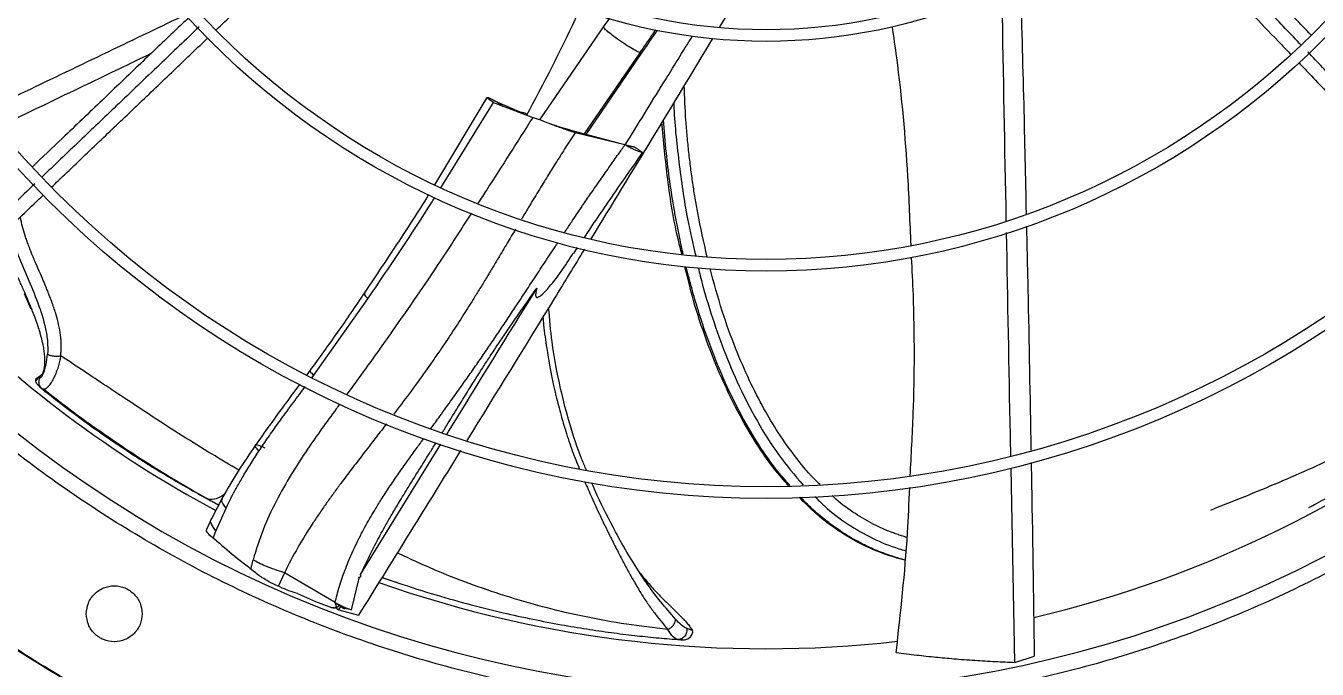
# Model space of a CAD drawing. Header units: inches. Extents: x 1229 to 1453, y -1023 to -720.
# Drawn here: x 1370.7 to 1381.62, y -755.28 to -749.83 of the extents above; entities that cross this region are included whole.
import ezdxf

# ---------------------------------------------------------------- set-up
doc = ezdxf.new("R2010")
doc.units = ezdxf.units.IN
doc.header["$MEASUREMENT"] = 0

msp = doc.modelspace()

# ---------------------------------------------------------------- linework, layer by layer
at = {"color": 18, "linetype": 'Continuous', "lineweight": 25, "true_color": 0x000000}
for p, q in [((1376.8225, -749.4217), (1376.5684, -749.8424)), ((1375.5871, -749.8403), (1375.0466, -750.6291)), ((1375.6372, -749.7673), (1375.5871, -749.8403)), ((1375.8945, -750.0606), (1375.4233, -750.7483)), ((1375.4392, -750.7526), (1375.9118, -750.0629)), ((1374.6015, -750.4393), (1374.1578, -751.1777)), ((1374.2108, -751.2034), (1374.6577, -750.4828)), ((1374.6577, -750.4828), (1374.9886, -750.6081)), ((1374.6916, -750.4793), (1374.7392, -750.5154)), ((1374.6916, -750.4793), (1374.8929, -750.5662)), ((1375.1842, -750.679), (1375.1118, -750.6537)), ((1375.3463, -750.7388), (1375.3441, -750.7268)), ((1375.7128, -750.8268), (1375.3441, -750.7268)), ((1375.7687, -750.8403), (1375.3463, -750.7388)), ((1375.8888, -750.8849), (1375.9136, -750.9012)), ((1375.3351, -751.7587), (1375.3686, -751.7085)), ((1370.6892, -752.0977), (1370.7442, -752.2278)), ((1373.1362, -752.7893), (1373.5946, -752.142)), ((1370.7842, -752.8396), (1370.8196, -752.7997)), ((1370.8252, -752.7935), (1370.788, -752.8216)), ((1370.8196, -752.7997), (1370.8227, -752.7973)), ((1370.8196, -752.7997), (1370.8234, -752.8076)), ((1370.8318, -752.7882), (1370.8287, -752.7901)), ((1373.1069, -752.7463), (1373.0775, -752.786)), ((1373.1226, -752.8076), (1373.1362, -752.7893)), ((1370.7842, -752.8396), (1370.7833, -752.8357)), ((1370.8194, -752.8884), (1370.8426, -752.907)), ((1370.8372, -752.9023), (1370.8447, -752.9071)), ((1373.5325, -754.4763), (1374.2115, -753.3722)), ((1379.0662, -755.2184), (1379.0336, -753.5758)), ((1372.151, -753.7867), (1372.2365, -753.8353)), ((1372.2365, -753.8352), (1372.3326, -753.8866)), ((1372.2369, -753.8346), (1372.2447, -753.8387)), ((1372.3627, -753.8289), (1372.2716, -754.0035)), ((1372.3098, -754.1081), (1372.3952, -753.9134)), ((1372.2725, -754.0016), (1372.2299, -754.0954)), ((1372.2867, -754.1688), (1372.3098, -754.1081)), ((1372.3173, -754.1933), (1372.2867, -754.1688)), ((1375.9075, -754.4803), (1375.8778, -754.4348)), ((1372.8887, -754.4602), (1372.8352, -754.5764)), ((1373.3172, -754.7124), (1372.8887, -754.4602)), ((1373.456, -754.7736), (1373.5197, -754.5075)), ((1373.7138, -754.4993), (1373.8489, -754.5462)), ((1372.9986, -754.6366), (1373.152, -754.7038)), ((1373.152, -754.7038), (1373.2869, -754.754)), ((1373.2969, -754.7566), (1373.3039, -754.7577)), ((1373.3236, -754.7578), (1373.3487, -754.7755)), ((1373.3356, -754.7528), (1373.3285, -754.7508)), ((1373.3487, -754.7755), (1373.367, -754.7457)), ((1373.3487, -754.7755), (1373.5151, -754.8199)), ((1373.456, -754.7736), (1373.3994, -754.764)), ((1376.3379, -754.9503), (1376.2895, -754.9306)), ((1376.201, -755.0232), (1376.2274, -755.0248)), ((1379.0662, -755.2184), (1379.2302, -755.1659))]:
    msp.add_line(p, q, dxfattribs=at)
at = {"color": 18, "linetype": 'Continuous', "lineweight": 25, "true_color": 0x000000, "flags": 128}
msp.add_lwpolyline([(1375.788, -750.8469), (1375.7805, -750.8443), (1375.7687, -750.8403)], dxfattribs=at)
at = {"color": 18, "linetype": 'Continuous', "lineweight": 25, "true_color": 0x000000}
for radius in [11.7126, 8.5704, 8.472, 6.6478, 6.5493, 4.7037, 4.6053]:
    msp.add_circle((1376.9618, -745.2608), radius, dxfattribs=at)
for radius, start, end in [(12.9331, 193.26667, 248.51312), (12.9331, 283.26667, 346.73333), (9.8425, 224.38828, 241.78244), (10.2157, 224.36307, 313.03719), (9.8425, 283.29628, 309.20157), (11.7147, 291.53134, 314.20264), (9.8425, 250.57522, 276.47911)]:
    msp.add_arc((1376.9618, -745.2608), radius, start, end, dxfattribs=at)
for points, knots in [([(1388.6713, -745.2608), (1388.6665, -745.5163), (1388.6568, -746.0272), (1388.5788, -746.7903), (1388.4547, -747.5468), (1388.2803, -748.2936), (1388.0578, -749.0274), (1387.7877, -749.745), (1387.4712, -750.4435), (1387.1098, -751.1197), (1386.7048, -751.7709), (1386.2582, -752.3942), (1385.7717, -752.9869), (1385.2476, -753.5466), (1384.6879, -754.0708), (1384.0952, -754.5572), (1383.4719, -755.0039), (1382.8207, -755.4088), (1382.1445, -755.7703), (1381.446, -756.0867), (1380.7284, -756.3568), (1379.9946, -756.5794), (1379.2478, -756.7535), (1378.4913, -756.8784), (1377.7282, -756.9536), (1376.9618, -756.9787), (1376.1954, -756.9536), (1375.4323, -756.8784), (1374.6757, -756.7535), (1373.929, -756.5794), (1373.1952, -756.3568), (1372.4775, -756.0867), (1371.7791, -755.7702), (1371.1028, -755.4088), (1370.4517, -755.0039), (1369.8284, -754.5572), (1369.2356, -754.0708), (1368.676, -753.5466), (1368.1518, -752.9869), (1367.6653, -752.3942), (1367.2187, -751.7709), (1366.8138, -751.1197), (1366.4523, -750.4435), (1366.1359, -749.745), (1365.8657, -749.0274), (1365.6432, -748.2936), (1365.4689, -747.5468), (1365.3447, -746.7903), (1365.2667, -746.0272), (1365.2571, -745.5163), (1365.2522, -745.2608)], [0, 0, 0, 0, 0.0208333, 0.0416667, 0.0625, 0.0833333, 0.1041667, 0.125, 0.1458333, 0.1666667, 0.1875, 0.2083333, 0.2291667, 0.25, 0.2708333, 0.2916666, 0.3125, 0.3333333, 0.3541666, 0.375, 0.3958333, 0.4166666, 0.4375, 0.4583333, 0.4791667, 0.5, 0.5208333, 0.5416667, 0.5624999, 0.5833334, 0.6041667, 0.625, 0.6458333, 0.6666667, 0.6875, 0.7083334, 0.7291666, 0.75, 0.7708333, 0.7916666, 0.8125, 0.8333333, 0.8541667, 0.875, 0.8958333, 0.9166667, 0.9375, 0.9583333, 0.9791667, 1, 1, 1, 1]), ([(1372.3117, -749.8679), (1372.3594, -749.8223), (1372.481, -749.7061), (1372.6888, -749.5075), (1372.9248, -749.282), (1373.1538, -749.0631), (1373.3558, -748.8701), (1373.5172, -748.7159), (1373.6116, -748.6257), (1373.6469, -748.5919)], [0, 0, 0, 0, 0.1077966, 0.2745173, 0.4680208, 0.6385566, 0.7887499, 0.9208795, 1, 1, 1, 1]), ([(1381.4902, -749.9995), (1381.398, -749.9031), (1381.2199, -749.7167), (1380.9607, -749.4455), (1380.7053, -749.1782), (1380.4542, -748.9154), (1380.2836, -748.7369), (1380.2017, -748.6512)], [0, 0, 0, 0, 0.2154012, 0.4164207, 0.6043402, 0.8100836, 1, 1, 1, 1]), ([(1381.5675, -749.9095), (1381.5223, -749.8622), (1381.4066, -749.7411), (1381.2085, -749.5338), (1380.983, -749.2978), (1380.7641, -749.0687), (1380.5711, -748.8668), (1380.4166, -748.7051), (1380.3261, -748.6104), (1380.292, -748.5748)], [0, 0, 0, 0, 0.1067775, 0.2735697, 0.4671551, 0.6377628, 0.7880202, 0.920207, 1, 1, 1, 1]), ([(1380.1222, -748.7389), (1380.1705, -748.7895), (1380.2865, -748.9109), (1380.4785, -749.1118), (1380.6854, -749.3283), (1380.8938, -749.5464), (1381.1019, -749.7641), (1381.2721, -749.9423), (1381.373, -750.0479), (1381.3984, -750.0744)], [0, 0, 0, 0, 0.1132195, 0.2714475, 0.4502457, 0.5987348, 0.7614901, 0.9401531, 1, 1, 1, 1]), ([(1369.8477, -749.8502), (1370.0102, -749.7862), (1370.485, -749.5994), (1371.0484, -749.3447), (1371.4414, -749.1406), (1371.5368, -749.0911)], [0, 0, 0, 0, 0.2828471, 0.825958, 1, 1, 1, 1]), ([(1378.9933, -751.4825), (1378.9925, -751.4419), (1378.9799, -750.7885), (1378.968, -750.1335), (1378.9569, -749.5191)], [0, 0, 0, 0, 0.0620797, 1, 1, 1, 1]), ([(1379.111, -749.4374), (1379.1212, -749.7901), (1379.1403, -750.4523), (1379.1545, -751.1135), (1379.1611, -751.4225)], [0, 0, 0, 0, 0.5325736, 1, 1, 1, 1]), ([(1370.35, -750.5558), (1370.8127, -750.3334), (1371.3796, -750.061), (1371.948, -749.7885), (1372.0524, -749.7384)], [0, 0, 0, 0, 0.8163193, 1, 1, 1, 1]), ([(1374.9373, -750.5914), (1375.0804, -750.3211), (1375.2376, -750.0241), (1375.3754, -749.7178), (1375.3877, -749.6903)], [0, 0, 0, 0, 0.9102329, 1, 1, 1, 1]), ([(1372.0761, -749.7662), (1372.0392, -749.8015), (1371.9047, -749.9301), (1371.6622, -750.1618), (1371.3441, -750.4658), (1371.0389, -750.7574), (1370.8424, -750.9452), (1370.7582, -751.0257)], [0, 0, 0, 0, 0.0835478, 0.3042732, 0.5498944, 0.8070233, 1, 1, 1, 1]), ([(1372.1674, -749.8424), (1372.0556, -749.9493), (1371.8218, -750.1727), (1371.4858, -750.4937), (1371.153, -750.8117), (1370.9423, -751.0131), (1370.8339, -751.1167)], [0, 0, 0, 0, 0.2502391, 0.5233137, 0.754844, 1, 1, 1, 1]), ([(1375.8945, -750.0606), (1375.8832, -750.0556), (1375.8605, -750.0455), (1375.8039, -750.0121), (1375.7388, -749.9697), (1375.6733, -749.9228), (1375.621, -749.8811), (1375.5889, -749.8508), (1375.5881, -749.844), (1375.5878, -749.8408)], [0, 0, 0, 0, 0.13809374, 0.27618012, 0.42461921, 0.57306564, 0.72150728, 0.86994992, 1, 1, 1, 1]), ([(1376.0275, -749.8665), (1376.0163, -749.8829), (1375.9726, -749.9467), (1375.9278, -750.0121), (1375.8945, -750.0606)], [0, 0, 0, 0, 0.2578076, 1, 1, 1, 1]), ([(1375.9118, -750.0629), (1375.9512, -750.0055), (1375.9959, -749.9402), (1376.0392, -749.877), (1376.0445, -749.8694)], [0, 0, 0, 0, 0.8792906, 1, 1, 1, 1]), ([(1378.1878, -751.6901), (1378.18, -751.495), (1378.1587, -750.9651), (1378.1034, -750.3472), (1378.0424, -749.9272), (1378.0296, -749.8388)], [0, 0, 0, 0, 0.3149924, 0.8558661, 1, 1, 1, 1]), ([(1370.9223, -751.1956), (1370.9579, -751.1616), (1371.0975, -751.0281), (1371.3333, -750.8028), (1371.6354, -750.5141), (1371.9245, -750.2379), (1372.1289, -750.0426), (1372.2314, -749.9446), (1372.2423, -749.9342)], [0, 0, 0, 0, 0.08148733, 0.31972525, 0.53738937, 0.76866275, 0.97526764, 1, 1, 1, 1]), ([(1376.5099, -749.9393), (1376.3401, -750.2212), (1375.9987, -750.7881), (1375.6535, -751.3515), (1375.4799, -751.6347)], [0, 0, 0, 0, 0.4971422, 1, 1, 1, 1]), ([(1375.7709, -750.841), (1375.8789, -750.6657), (1376.0683, -750.3585), (1376.2582, -750.051), (1376.3398, -749.9189)], [0, 0, 0, 0, 0.5704699, 1, 1, 1, 1]), ([(1371.7598, -750.0686), (1371.7535, -750.0716), (1371.3209, -750.2812), (1370.8885, -750.4878), (1370.4624, -750.6914)], [0, 0, 0, 0, 0.014485, 1, 1, 1, 1]), ([(1375.9118, -750.0592), (1375.9119, -750.0615), (1375.9121, -750.0662), (1375.9004, -750.0625), (1375.8945, -750.0606)], [0, 0, 0, 0, 0.49996577, 1, 1, 1, 1]), ([(1382.8176, -751.3886), (1382.6867, -751.2516), (1382.4347, -750.9879), (1382.0927, -750.63), (1381.7988, -750.3225), (1381.6265, -750.1422), (1381.5434, -750.0552)], [0, 0, 0, 0, 0.3097796, 0.5964856, 0.8053342, 1, 1, 1, 1]), ([(1381.4657, -750.1448), (1381.5015, -750.1823), (1381.6306, -750.3174), (1381.8627, -750.5603), (1382.1668, -750.8785), (1382.4577, -751.183), (1382.6448, -751.3788), (1382.7247, -751.4623)], [0, 0, 0, 0, 0.0848048, 0.3056113, 0.5513226, 0.8085482, 1, 1, 1, 1]), ([(1376.4647, -751.7894), (1376.4357, -751.6646), (1376.3974, -751.4992), (1376.3617, -751.2905), (1376.342, -751.1648), (1376.3243, -751.0361), (1376.3085, -750.9045), (1376.2949, -750.7699), (1376.2787, -750.5806), (1376.2732, -750.436), (1376.2695, -750.3373)], [0, 0, 0, 0, 0.2608324, 0.3455026, 0.4320849, 0.5205774, 0.6109759, 0.7032765, 0.7974764, 1, 1, 1, 1]), ([(1374.6577, -750.4828), (1374.64, -750.471), (1374.6044, -750.4474), (1374.5975, -750.4357), (1374.6239, -750.4436), (1374.669, -750.4674), (1374.6916, -750.4793)], [0, 0, 0, 0, 0.2500009, 0.5000017, 0.7500005, 1, 1, 1, 1]), ([(1376.182, -750.4821), (1376.1821, -750.4865), (1376.1857, -750.6534), (1376.2227, -750.9825), (1376.2808, -751.4114), (1376.3427, -751.6747), (1376.3671, -751.7781)], [0, 0, 0, 0, 0.0100313, 0.3838338, 0.7578605, 1, 1, 1, 1]), ([(1374.9886, -750.6081), (1374.8598, -750.8126), (1374.707, -751.0554), (1374.5504, -751.2953), (1374.5257, -751.3331)], [0, 0, 0, 0, 0.8423315, 1, 1, 1, 1]), ([(1374.9422, -750.5816), (1374.9356, -750.5787), (1374.9213, -750.5725), (1374.9032, -750.5668), (1374.8966, -750.5664), (1374.8929, -750.5662)], [0, 0, 0, 0, 0.2742414, 0.5932657, 1, 1, 1, 1]), ([(1375.3463, -750.7388), (1375.3109, -750.7266), (1375.2402, -750.7024), (1375.1406, -750.6647), (1375.0523, -750.6308), (1375.0098, -750.6157), (1374.9886, -750.6081)], [0, 0, 0, 0, 0.24998502, 0.50000033, 0.75000788, 1, 1, 1, 1]), ([(1376.2614, -751.7659), (1376.2587, -751.7542), (1376.247, -751.7045), (1376.2287, -751.6173), (1376.2065, -751.5052), (1376.178, -751.3482), (1376.1473, -751.15), (1376.1148, -750.8939), (1376.1019, -750.7207), (1376.0949, -750.6263)], [0, 0, 0, 0, 0.0310399, 0.132253, 0.2311905, 0.3278547, 0.5466959, 0.7529069, 1, 1, 1, 1]), ([(1375.3463, -750.7388), (1375.317, -750.7842), (1375.2619, -750.8696), (1375.1846, -750.9917), (1375.11, -751.1112), (1375.0328, -751.2371), (1374.9593, -751.3586), (1374.9124, -751.4373), (1374.8933, -751.4694)], [0, 0, 0, 0, 0.1882748, 0.3538192, 0.5036514, 0.6795033, 0.869268, 1, 1, 1, 1]), ([(1375.3441, -750.7268), (1375.3149, -750.7185), (1375.2578, -750.7022), (1375.2056, -750.6857), (1375.1802, -750.6777)], [0, 0, 0, 0, 0.5134207, 1, 1, 1, 1]), ([(1376.2496, -751.7645), (1376.2395, -751.7255), (1376.1856, -751.5166), (1376.1265, -751.1438), (1376.0957, -750.81), (1376.0808, -750.6497)], [0, 0, 0, 0, 0.1064327, 0.5708129, 1, 1, 1, 1]), ([(1375.2579, -751.5818), (1375.26, -751.5787), (1375.2801, -751.5483), (1375.3141, -751.4974), (1375.363, -751.4248), (1375.4162, -751.3461), (1375.4829, -751.2485), (1375.5605, -751.1363), (1375.6387, -751.0244), (1375.7081, -750.9258), (1375.75, -750.8666), (1375.7687, -750.8403)], [0, 0, 0, 0, 0.0124556, 0.12215, 0.2051013, 0.3054517, 0.4393411, 0.5996586, 0.7594636, 0.8929078, 1, 1, 1, 1]), ([(1375.9136, -750.9012), (1375.9156, -750.9029), (1375.9197, -750.9061), (1375.9154, -750.9065), (1375.9035, -750.9033), (1375.8837, -750.8962), (1375.8573, -750.8854), (1375.8269, -750.8715), (1375.7957, -750.8559), (1375.7776, -750.8454), (1375.7687, -750.8403)], [0, 0, 0, 0, 0.11952188, 0.23689971, 0.35600262, 0.4802891, 0.60972853, 0.74157728, 0.87292946, 1, 1, 1, 1]), ([(1375.8008, -750.8502), (1375.7987, -750.8498), (1375.7944, -750.8492), (1375.7897, -750.8475), (1375.7873, -750.8466)], [0, 0, 0, 0, 0.479347, 1, 1, 1, 1]), ([(1375.8514, -750.8604), (1375.8523, -750.8606), (1375.8541, -750.861), (1375.8515, -750.8605), (1375.8452, -750.8592), (1375.8355, -750.8573), (1375.8235, -750.8548), (1375.8111, -750.8523), (1375.7998, -750.8499), (1375.7947, -750.8489), (1375.7923, -750.8484)], [0, 0, 0, 0, 0.1166295, 0.2305782, 0.3470961, 0.470907, 0.6024478, 0.737933, 0.8722073, 1, 1, 1, 1]), ([(1375.4255, -751.6233), (1375.4292, -751.6178), (1375.51, -751.4968), (1375.6731, -751.2574), (1375.8358, -751.0238), (1375.918, -750.9058)], [0, 0, 0, 0, 0.022959, 0.5065289, 1, 1, 1, 1]), ([(1375.8888, -750.8849), (1375.8863, -750.8833), (1375.8815, -750.88), (1375.8699, -750.8722), (1375.8596, -750.8653), (1375.8529, -750.8607)], [0, 0, 0, 0, 0.2619103, 0.5145465, 1, 1, 1, 1]), ([(1370.779, -751.1692), (1370.6579, -751.2849), (1370.4109, -751.521), (1370.0636, -751.8529), (1369.7335, -752.1683), (1369.5294, -752.3633), (1369.4259, -752.4622)], [0, 0, 0, 0, 0.266548, 0.5441231, 0.7689514, 1, 1, 1, 1]), ([(1369.5331, -752.5231), (1369.6692, -752.3931), (1369.9331, -752.1409), (1370.3192, -751.7719), (1370.623, -751.4816), (1370.7987, -751.3137), (1370.8528, -751.2621)], [0, 0, 0, 0, 0.3115481, 0.6039732, 0.878038, 1, 1, 1, 1]), ([(1374.1076, -751.2614), (1374.1068, -751.2627), (1374.0202, -751.4067), (1373.8353, -751.687), (1373.65, -751.9657), (1373.5573, -752.1051)], [0, 0, 0, 0, 0.004682, 0.5021991, 1, 1, 1, 1]), ([(1373.5946, -752.142), (1373.7799, -751.8704), (1373.9733, -751.5868), (1374.153, -751.2967), (1374.1606, -751.2844)], [0, 0, 0, 0, 0.9577681, 1, 1, 1, 1]), ([(1370.9971, -752.6257), (1370.9982, -752.6145), (1371.0006, -752.5918), (1371.0019, -752.5563), (1371.0016, -752.5193), (1370.9994, -752.4838), (1370.9936, -752.4303), (1370.9814, -752.3619), (1370.9575, -752.2713), (1370.9254, -752.175), (1370.8939, -752.0948), (1370.8656, -752.0259), (1370.8398, -751.965), (1370.8101, -751.8965), (1370.7837, -751.8352), (1370.7661, -751.7935), (1370.7525, -751.7605), (1370.7393, -751.7276), (1370.7244, -751.6888), (1370.71, -751.6488), (1370.6851, -751.5723), (1370.6648, -751.5066), (1370.6568, -751.4514), (1370.6565, -751.4496)], [0, 0, 0, 0, 0.02704231, 0.0552845, 0.08468315, 0.11520465, 0.13959773, 0.21202983, 0.27899411, 0.36137195, 0.45376286, 0.48696309, 0.54233001, 0.61524347, 0.67025496, 0.70761513, 0.72750137, 0.75900642, 0.79590327, 0.83118153, 0.86489877, 0.99563182, 1, 1, 1, 1]), ([(1374.47, -751.4187), (1374.3828, -751.5538), (1374.1658, -751.89), (1373.862, -752.3308), (1373.5966, -752.7055), (1373.4672, -752.8818), (1373.4176, -752.9494)], [0, 0, 0, 0, 0.260733, 0.6486349, 0.8653422, 1, 1, 1, 1]), ([(1370.7518, -752.2288), (1370.7475, -752.2181), (1370.7364, -752.1906), (1370.715, -752.1402), (1370.6848, -752.0713), (1370.6502, -751.9945), (1370.6181, -751.923), (1370.5923, -751.8638), (1370.5711, -751.8135), (1370.5473, -751.754), (1370.523, -751.6871), (1370.5054, -751.6326), (1370.4981, -751.6049), (1370.4972, -751.6018)], [0, 0, 0, 0, 0.0506539, 0.1295174, 0.2401573, 0.3826505, 0.5032075, 0.5891882, 0.6703924, 0.7468147, 0.874475, 0.9858942, 1, 1, 1, 1]), ([(1370.5647, -751.5373), (1370.5845, -751.6084), (1370.6252, -751.7549), (1370.716, -751.9614), (1370.8051, -752.1733), (1370.8642, -752.357), (1370.8884, -752.5054), (1370.8872, -752.5759), (1370.8866, -752.6107)], [0, 0, 0, 0, 0.196215, 0.4042111, 0.6080379, 0.8072009, 0.9047987, 1, 1, 1, 1]), ([(1374.8425, -751.5546), (1374.8191, -751.594), (1374.7711, -751.6747), (1374.7055, -751.7851), (1374.6443, -751.8874), (1374.5897, -751.9778), (1374.536, -752.0659), (1374.4857, -752.1474), (1374.4385, -752.223), (1374.3747, -752.3237), (1374.2936, -752.4486), (1374.1901, -752.6019), (1374.074, -752.7672), (1373.9478, -752.9412), (1373.8566, -753.062), (1373.8132, -753.1194)], [0, 0, 0, 0, 0.0737354, 0.1508386, 0.2063965, 0.2653866, 0.3206074, 0.3720631, 0.4192551, 0.4634517, 0.5633409, 0.6576013, 0.7590705, 0.8855214, 1, 1, 1, 1]), ([(1379.0316, -753.4731), (1379.0304, -753.4133), (1379.0178, -752.7847), (1379.0059, -752.1538), (1378.9952, -751.5829)], [0, 0, 0, 0, 0.09512878, 1, 1, 1, 1]), ([(1379.1635, -751.5274), (1379.1676, -751.7043), (1379.1822, -752.3378), (1379.1934, -752.9694), (1379.2015, -753.4246)], [0, 0, 0, 0, 0.2793216, 1, 1, 1, 1]), ([(1374.1276, -753.2404), (1374.1528, -753.2056), (1374.2128, -753.1228), (1374.3028, -752.9977), (1374.3917, -752.8732), (1374.47, -752.762), (1374.5439, -752.6559), (1374.6181, -752.5475), (1374.692, -752.4382), (1374.7648, -752.3294), (1374.8449, -752.2088), (1374.9266, -752.0847), (1375.0128, -751.9534), (1375.0984, -751.8231), (1375.1618, -751.7267), (1375.1965, -751.6744), (1375.1998, -751.6694)], [0, 0, 0, 0, 0.06717346, 0.15983118, 0.24101522, 0.30665806, 0.37300557, 0.44408986, 0.51345811, 0.58113432, 0.65106538, 0.74287681, 0.81686795, 0.90050108, 0.99049227, 1, 1, 1, 1]), ([(1375.4267, -751.7219), (1375.3421, -751.8605), (1375.0116, -752.4019), (1374.6792, -752.9399), (1374.4319, -753.3402)], [0, 0, 0, 0, 0.2559514, 1, 1, 1, 1]), ([(1375.024, -752.0525), (1375.0198, -752.0678), (1375.0143, -752.0882), (1375.0128, -752.1124), (1375.0145, -752.1228), (1375.0181, -752.1283), (1375.0221, -752.1307), (1375.0271, -752.1312), (1375.0346, -752.1295), (1375.0452, -752.124), (1375.0738, -752.103), (1375.138, -752.0336), (1375.2306, -751.9146), (1375.298, -751.8092), (1375.3317, -751.7565)], [0, 0, 0, 0, 0.08335664, 0.11156577, 0.13190508, 0.14115216, 0.14966539, 0.15865284, 0.16917122, 0.19145584, 0.22122855, 0.3539277, 0.67655674, 1, 1, 1, 1]), ([(1378.1809, -753.6409), (1378.1903, -753.4657), (1378.2177, -752.9554), (1378.2201, -752.3382), (1378.1979, -751.8978), (1378.1925, -751.7924)], [0, 0, 0, 0, 0.2846547, 0.8287522, 1, 1, 1, 1]), ([(1377.1523, -753.7245), (1377.1109, -753.6771), (1377.0121, -753.5636), (1376.8769, -753.3654), (1376.7273, -753.1124), (1376.5853, -752.8212), (1376.4553, -752.4934), (1376.3487, -752.1764), (1376.2989, -751.9662), (1376.2761, -751.8698)], [0, 0, 0, 0, 0.0915472, 0.2189729, 0.3464122, 0.5163151, 0.686228, 0.8561458, 1, 1, 1, 1]), ([(1377.1651, -753.724), (1377.1252, -753.6786), (1377.0204, -753.5594), (1376.8728, -753.34), (1376.7175, -753.0687), (1376.572, -752.7582), (1376.4383, -752.4093), (1376.3556, -752.137), (1376.307, -751.9549), (1376.2941, -751.9029), (1376.2863, -751.8712)], [0, 0, 0, 0, 0.08815316, 0.23116476, 0.38179082, 0.54003338, 0.72630838, 0.92215864, 0.9524831, 1, 1, 1, 1]), ([(1376.3903, -751.8826), (1376.395, -751.9044), (1376.423, -752.0333), (1376.4945, -752.2655), (1376.6019, -752.5783), (1376.7316, -752.8846), (1376.8842, -753.181), (1377.0613, -753.4656), (1377.2047, -753.6351), (1377.2765, -753.72)], [0, 0, 0, 0, 0.0326645, 0.19301188, 0.35360373, 0.51450886, 0.67584073, 0.83773871, 1, 1, 1, 1]), ([(1377.4201, -753.7148), (1377.4088, -753.7045), (1377.3367, -753.6383), (1377.216, -753.4909), (1377.0685, -753.2863), (1376.9365, -753.0645), (1376.8151, -752.8267), (1376.697, -752.5513), (1376.5827, -752.2352), (1376.521, -752.0078), (1376.4882, -751.887)], [0, 0, 0, 0, 0.022262, 0.1430452, 0.2740836, 0.3863773, 0.5145407, 0.6586041, 0.8185832, 1, 1, 1, 1]), ([(1374.2228, -753.277), (1374.2281, -753.2685), (1374.2657, -753.2078), (1374.331, -753.1012), (1374.4155, -752.9642), (1374.4891, -752.8462), (1374.5539, -752.744), (1374.6155, -752.6485), (1374.6781, -752.5535), (1374.7469, -752.4508), (1374.8246, -752.3371), (1374.9181, -752.2026), (1374.9862, -752.1061), (1375.024, -752.0525)], [0, 0, 0, 0, 0.02050118, 0.14561803, 0.25472938, 0.34862792, 0.42928246, 0.50189581, 0.58126247, 0.66228631, 0.75588284, 0.86464945, 1, 1, 1, 1]), ([(1374.262, -753.2902), (1374.2669, -753.2821), (1374.5203, -752.8702), (1374.7746, -752.4573), (1375.024, -752.0525)], [0, 0, 0, 0, 0.0194442, 1, 1, 1, 1]), ([(1373.5639, -752.0952), (1373.4886, -752.2063), (1373.3381, -752.428), (1373.1801, -752.6454), (1373.1013, -752.7539)], [0, 0, 0, 0, 0.5009719, 1, 1, 1, 1]), ([(1373.5663, -752.0969), (1373.565, -752.1001), (1373.562, -752.1073), (1373.5831, -752.1297), (1373.5946, -752.142)], [0, 0, 0, 0, 0.4540704, 1, 1, 1, 1]), ([(1370.8227, -752.7973), (1370.8251, -752.7955), (1370.8308, -752.7914), (1370.8384, -752.7825), (1370.8454, -752.7715), (1370.852, -752.7573), (1370.8573, -752.7402), (1370.8615, -752.7179), (1370.8646, -752.6866), (1370.8643, -752.6438), (1370.8594, -752.5935), (1370.8506, -752.5401), (1370.8371, -752.4799), (1370.8223, -752.4278), (1370.8102, -752.3892), (1370.8021, -752.3646), (1370.7923, -752.3361), (1370.7807, -752.3037), (1370.7671, -752.2676), (1370.7574, -752.2421), (1370.7519, -752.2289), (1370.7518, -752.2288)], [0, 0, 0, 0, 0.032636, 0.0760368, 0.1162023, 0.153152, 0.206735, 0.2496536, 0.3034126, 0.394056, 0.4729903, 0.5413483, 0.6350703, 0.736494, 0.7661767, 0.8015426, 0.84258, 0.8892695, 0.9415949, 0.9995207, 1, 1, 1, 1]), ([(1375.443, -753.5913), (1375.4299, -753.5614), (1375.3744, -753.4344), (1375.3007, -753.2046), (1375.2136, -752.8733), (1375.1521, -752.5448), (1375.1317, -752.3142), (1375.1232, -752.218)], [0, 0, 0, 0, 0.0694941, 0.2940908, 0.5107924, 0.7958233, 1, 1, 1, 1]), ([(1375.0747, -752.2966), (1375.0766, -752.319), (1375.0843, -752.408), (1375.1035, -752.544), (1375.1286, -752.6968), (1375.1471, -752.7922), (1375.1591, -752.849), (1375.1646, -752.8745), (1375.1699, -752.8985), (1375.175, -752.9209), (1375.1798, -752.9417), (1375.1963, -753.0112), (1375.2239, -753.1185), (1375.2703, -753.2743), (1375.32, -753.4249), (1375.3621, -753.5289), (1375.3822, -753.5786)], [0, 0, 0, 0, 0.0506392, 0.2022675, 0.3105703, 0.4014606, 0.4223887, 0.4421206, 0.4606587, 0.4780026, 0.4941505, 0.5091048, 0.6400541, 0.7451882, 0.8779665, 1, 1, 1, 1]), ([(1370.8234, -752.8076), (1370.8268, -752.8085), (1370.8336, -752.8104), (1370.8537, -752.7675), (1370.8753, -752.702), (1370.8828, -752.641), (1370.8866, -752.6107)], [0, 0, 0, 0, 0.244465, 0.4943326, 0.7479224, 1, 1, 1, 1]), ([(1370.9971, -752.6257), (1370.995, -752.6382), (1370.9902, -752.6661), (1370.9789, -752.7102), (1370.9646, -752.753), (1370.9489, -752.791), (1370.9332, -752.8232), (1370.9145, -752.8557), (1370.8937, -752.884), (1370.8659, -752.9112), (1370.8518, -752.9087), (1370.8426, -752.907)], [0, 0, 0, 0, 0.0721052, 0.1611971, 0.268568, 0.3507962, 0.4345696, 0.526811, 0.6512463, 0.7717883, 1, 1, 1, 1]), ([(1370.8866, -752.6107), (1370.8886, -752.6122), (1370.8928, -752.6154), (1370.9029, -752.6197), (1370.916, -752.6235), (1370.9318, -752.6263), (1370.9489, -752.628), (1370.9663, -752.6284), (1370.9826, -752.6276), (1370.9924, -752.6263), (1370.9971, -752.6257)], [0, 0, 0, 0, 0.1149662, 0.2381179, 0.3674054, 0.5000104, 0.6325923, 0.7618619, 0.8850419, 1, 1, 1, 1]), ([(1372.5037, -753.5927), (1372.4269, -753.5471), (1372.2662, -753.4517), (1372.0245, -753.3017), (1371.7843, -753.1475), (1371.5618, -753.0011), (1371.3602, -752.866), (1371.1755, -752.7425), (1371.0554, -752.6639), (1370.9971, -752.6257)], [0, 0, 0, 0, 0.1496708, 0.3130042, 0.4763432, 0.6273697, 0.758625, 0.8828055, 1, 1, 1, 1]), ([(1370.7884, -752.8214), (1370.788, -752.8217), (1370.7865, -752.823), (1370.7846, -752.8263), (1370.783, -752.831), (1370.7832, -752.8341), (1370.7833, -752.8357)], [0, 0, 0, 0, 0.07759772, 0.37068381, 0.66890541, 1, 1, 1, 1]), ([(1370.8426, -752.907), (1370.8361, -752.9007), (1370.8229, -752.8876), (1370.8132, -752.8608), (1370.8125, -752.8324), (1370.8199, -752.8157), (1370.8234, -752.8076)], [0, 0, 0, 0, 0.2459993, 0.5052791, 0.7616677, 1, 1, 1, 1]), ([(1370.8326, -752.7908), (1370.8319, -752.7909), (1370.83, -752.7911), (1370.8271, -752.7923), (1370.823, -752.7948), (1370.8209, -752.7977), (1370.8196, -752.7997)], [0, 0, 0, 0, 0.11625678, 0.34867179, 0.57646031, 1, 1, 1, 1]), ([(1373.1071, -752.7522), (1373.1061, -752.7538), (1373.1037, -752.7575), (1373.1244, -752.7777), (1373.1362, -752.7893)], [0, 0, 0, 0, 0.4275071, 1, 1, 1, 1]), ([(1383.0983, -752.7259), (1383.0542, -752.7579), (1382.9205, -752.8546), (1382.6942, -752.9971), (1382.3276, -753.2111), (1381.8617, -753.4475), (1381.2952, -753.704), (1380.9114, -753.8563), (1380.7193, -753.9325)], [0, 0, 0, 0, 0.0577001, 0.174857, 0.2922858, 0.5276947, 0.763643, 1, 1, 1, 1]), ([(1370.7842, -752.8396), (1370.7883, -752.8486), (1370.7968, -752.8676), (1370.8117, -752.8813), (1370.8194, -752.8884)], [0, 0, 0, 0, 0.4786311, 1, 1, 1, 1]), ([(1370.8426, -752.907), (1370.9071, -752.9579), (1371.035, -753.0587), (1371.2377, -753.2083), (1371.4408, -753.3512), (1371.5806, -753.4429), (1371.6464, -753.4861)], [0, 0, 0, 0, 0.24858297, 0.49311276, 0.7613408, 1, 1, 1, 1]), ([(1370.8541, -752.9069), (1370.9246, -752.9626), (1371.1241, -753.12), (1371.4576, -753.3532), (1371.8533, -753.6128), (1372.1208, -753.767), (1372.2546, -753.8441)], [0, 0, 0, 0, 0.15412548, 0.43615704, 0.71807158, 1, 1, 1, 1]), ([(1373.0199, -752.8636), (1372.9714, -752.9287), (1372.8436, -753.1), (1372.7199, -753.274), (1372.6432, -753.3819)], [0, 0, 0, 0, 0.3799908, 1, 1, 1, 1]), ([(1372.6734, -753.4311), (1372.6992, -753.3927), (1372.7524, -753.3136), (1372.8406, -753.1893), (1372.9376, -753.0563), (1373.0142, -752.9534), (1373.0567, -752.8963), (1373.0643, -752.886)], [0, 0, 0, 0, 0.2071708, 0.4268287, 0.681517, 0.9429557, 1, 1, 1, 1]), ([(1383.849, -752.9896), (1383.658, -753.1527), (1383.2759, -753.4791), (1382.6596, -753.9141), (1382.0157, -754.3062), (1381.3444, -754.6496), (1380.65, -754.9435), (1379.9361, -755.1861), (1379.2064, -755.3761), (1378.4648, -755.5125), (1377.7153, -755.5947), (1376.9618, -755.6221), (1376.2082, -755.5947), (1375.4587, -755.5125), (1374.7171, -755.3761), (1373.9875, -755.1861), (1373.2735, -754.9435), (1372.5792, -754.6496), (1371.9078, -754.3062), (1371.2639, -753.9141), (1370.6476, -753.4791), (1370.2656, -753.1527), (1370.0745, -752.9896)], [0, 0, 0, 0, 0.05000005, 0.10000004, 0.15000001, 0.19999991, 0.24999998, 0.30000002, 0.35, 0.4000001, 0.45000005, 0.50000015, 0.54999993, 0.59999988, 0.64999998, 0.69999996, 0.75000001, 0.80000007, 0.85000011, 0.90000008, 0.95000007, 1, 1, 1, 1]), ([(1373.356, -753.0337), (1373.3462, -753.0471), (1373.254, -753.1733), (1373.1123, -753.369), (1372.9432, -753.6307), (1372.8155, -753.8572), (1372.7024, -754.0969), (1372.6499, -754.2652), (1372.6234, -754.35)], [0, 0, 0, 0, 0.0326791, 0.3083393, 0.475812, 0.6470757, 0.8220892, 1, 1, 1, 1]), ([(1373.7519, -753.2), (1373.7234, -753.2371), (1373.6561, -753.325), (1373.5572, -753.4526), (1373.4569, -753.5834), (1373.3762, -753.6904), (1373.3067, -753.7848), (1373.2478, -753.8669), (1373.1894, -753.9508), (1373.1051, -754.0767), (1372.9995, -754.245), (1372.9254, -754.389), (1372.8887, -754.4602)], [0, 0, 0, 0, 0.0912349, 0.2162383, 0.314969, 0.4130898, 0.4780872, 0.5439516, 0.6106536, 0.6781753, 0.8408733, 1, 1, 1, 1]), ([(1373.3172, -754.7124), (1373.3284, -754.6689), (1373.3518, -754.5777), (1373.3998, -754.4375), (1373.4624, -754.2849), (1373.5248, -754.1571), (1373.5793, -754.056), (1373.6187, -753.9867), (1373.6637, -753.9111), (1373.7185, -753.8234), (1373.784, -753.7236), (1373.856, -753.6185), (1373.9303, -753.5134), (1374.0005, -753.4158), (1374.0458, -753.3532), (1374.0657, -753.3258)], [0, 0, 0, 0, 0.0847384, 0.1779454, 0.2795827, 0.3962657, 0.4464993, 0.4967327, 0.5469701, 0.6128256, 0.6923254, 0.7726556, 0.8538275, 0.9358415, 1, 1, 1, 1]), ([(1373.5325, -754.4763), (1373.5544, -754.4295), (1373.5982, -754.3356), (1373.6699, -754.1951), (1373.7374, -754.0717), (1373.8011, -753.9612), (1373.8646, -753.8546), (1373.9448, -753.7237), (1374.0332, -753.5821), (1374.1114, -753.457), (1374.1553, -753.386), (1374.1717, -753.3595)], [0, 0, 0, 0, 0.1204076, 0.2412635, 0.366192, 0.4470064, 0.5377294, 0.6552715, 0.8051969, 0.92743, 1, 1, 1, 1]), ([(1372.645, -753.3793), (1372.5949, -753.4531), (1372.494, -753.6015), (1372.4052, -753.7553), (1372.3606, -753.8327)], [0, 0, 0, 0, 0.4970824, 1, 1, 1, 1]), ([(1372.3952, -753.9134), (1372.4107, -753.8819), (1372.44, -753.8225), (1372.4882, -753.7333), (1372.5419, -753.6396), (1372.6039, -753.5376), (1372.6502, -753.4668), (1372.6734, -753.4311)], [0, 0, 0, 0, 0.1903165, 0.3589306, 0.5465639, 0.7716332, 1, 1, 1, 1]), ([(1372.6734, -753.4311), (1372.662, -753.4181), (1372.6387, -753.3914), (1372.6425, -753.3762), (1372.6706, -753.3794), (1372.7083, -753.3969), (1372.7242, -753.4043)], [0, 0, 0, 0, 0.2596553, 0.5309743, 0.8011913, 1, 1, 1, 1]), ([(1374.3793, -753.4256), (1374.3676, -753.4446), (1374.0801, -753.9114), (1373.7917, -754.3751), (1373.5151, -754.8199)], [0, 0, 0, 0, 0.0407266, 1, 1, 1, 1]), ([(1371.6464, -753.4861), (1371.6871, -753.5121), (1371.7747, -753.5679), (1371.9164, -753.6533), (1372.0751, -753.7455), (1372.1869, -753.8069), (1372.2447, -753.8387)], [0, 0, 0, 0, 0.2043577, 0.4395177, 0.7098925, 1, 1, 1, 1]), ([(1379.2035, -753.5268), (1379.204, -753.5562), (1379.2145, -754.1039), (1379.2226, -754.6495), (1379.2302, -755.1659)], [0, 0, 0, 0, 0.0537393, 1, 1, 1, 1]), ([(1381.5514, -753.9077), (1381.5734, -753.8962), (1381.6489, -753.8569), (1381.7853, -753.7821), (1381.9555, -753.6849), (1382.1236, -753.584), (1382.2298, -753.5163), (1382.2806, -753.4839)], [0, 0, 0, 0, 0.0882243, 0.3028157, 0.5540944, 0.78648, 1, 1, 1, 1]), ([(1375.4285, -753.6904), (1375.448, -753.7349), (1375.49, -753.8311), (1375.5602, -753.9819), (1375.6307, -754.1279), (1375.6945, -754.2546), (1375.7484, -754.3588), (1375.7988, -754.4526), (1375.8471, -754.5388), (1375.891, -754.6129), (1375.9282, -754.6722), (1375.9603, -754.7203), (1375.9889, -754.7609), (1376.0161, -754.7976), (1376.0444, -754.8345), (1376.0748, -754.8728), (1376.1045, -754.9093), (1376.1229, -754.9318), (1376.1301, -754.9407)], [0, 0, 0, 0, 0.09659907, 0.20846779, 0.32997706, 0.41664318, 0.48829082, 0.56256844, 0.62975629, 0.68970734, 0.74233512, 0.77947463, 0.81649227, 0.85337492, 0.88386763, 0.92481349, 0.97028276, 1, 1, 1, 1]), ([(1372.2447, -753.8387), (1372.2675, -753.8392), (1372.3024, -753.8399), (1372.3525, -753.8157), (1372.3762, -753.7974), (1372.3862, -753.7896)], [0, 0, 0, 0, 0.5219845, 0.7983004, 1, 1, 1, 1]), ([(1375.912, -754.4892), (1375.8738, -754.4299), (1375.7962, -754.3095), (1375.6682, -754.0784), (1375.5633, -753.8759), (1375.5042, -753.7351), (1375.4893, -753.6994)], [0, 0, 0, 0, 0.2417095, 0.4906284, 0.871176, 1, 1, 1, 1]), ([(1378.062, -755.1353), (1378.0996, -754.7985), (1378.1515, -754.3343), (1378.1708, -753.8679), (1378.1762, -753.7398)], [0, 0, 0, 0, 0.7254286, 1, 1, 1, 1]), ([(1372.2447, -753.8387), (1372.2679, -753.8513), (1372.2973, -753.8672), (1372.3267, -753.8827), (1372.3329, -753.886)], [0, 0, 0, 0, 0.7879334, 1, 1, 1, 1]), ([(1372.3952, -753.9134), (1372.3815, -753.8954), (1372.3548, -753.8604), (1372.3609, -753.8404), (1372.3639, -753.8308)], [0, 0, 0, 0, 0.5157637, 1, 1, 1, 1]), ([(1378.136, -754.3539), (1378.1061, -754.3462), (1377.9967, -754.3182), (1377.8125, -754.2463), (1377.591, -754.1217), (1377.3982, -753.9787), (1377.2886, -753.8685), (1377.2404, -753.82)], [0, 0, 0, 0, 0.0903675, 0.3306871, 0.5710033, 0.8113808, 1, 1, 1, 1]), ([(1378.1361, -754.3527), (1378.1239, -754.3493), (1378.0952, -754.3412), (1378.0393, -754.3243), (1377.9719, -754.3018), (1377.9011, -754.2743), (1377.8174, -754.2377), (1377.7077, -754.182), (1377.5829, -754.1047), (1377.4599, -754.0136), (1377.3511, -753.922), (1377.2826, -753.8526), (1377.25, -753.8196)], [0, 0, 0, 0, 0.0373565, 0.0879343, 0.1725214, 0.2465011, 0.3097928, 0.4383505, 0.6009917, 0.7283698, 0.8708656, 1, 1, 1, 1]), ([(1377.3728, -753.8147), (1377.3999, -753.8421), (1377.4858, -753.9291), (1377.6495, -754.0512), (1377.8612, -754.1742), (1378.0287, -754.2413), (1378.1241, -754.2687), (1378.1435, -754.2743)], [0, 0, 0, 0, 0.1237799, 0.3928264, 0.6624354, 0.9315235, 1, 1, 1, 1]), ([(1378.1541, -754.1624), (1378.1495, -754.161), (1378.1306, -754.1554), (1378.0984, -754.1451), (1378.0582, -754.1314), (1377.9827, -754.1034), (1377.8667, -754.0519), (1377.7102, -753.9591), (1377.592, -753.8762), (1377.5314, -753.8188), (1377.5208, -753.8087)], [0, 0, 0, 0, 0.020347, 0.0825946, 0.1421246, 0.199043, 0.4198121, 0.6673082, 0.9418522, 1, 1, 1, 1]), ([(1372.3098, -754.1081), (1372.296, -754.0885), (1372.2675, -754.0482), (1372.2594, -754.0122), (1372.2722, -754.0026), (1372.2723, -754.0025)], [0, 0, 0, 0, 0.48499266, 0.99633317, 1, 1, 1, 1]), ([(1372.2306, -754.0957), (1372.2298, -754.0961), (1372.2211, -754.0995), (1372.2356, -754.1232), (1372.2698, -754.1536), (1372.2867, -754.1688)], [0, 0, 0, 0, 0.0479706, 0.5272346, 1, 1, 1, 1]), ([(1372.3173, -754.1933), (1372.3744, -754.2418), (1372.4601, -754.3145), (1372.5863, -754.4124), (1372.6438, -754.4585), (1372.6726, -754.4815)], [0, 0, 0, 0, 0.49987327, 0.74986908, 1, 1, 1, 1]), ([(1372.6234, -754.35), (1372.6189, -754.3665), (1372.6121, -754.3921), (1372.6062, -754.4179), (1372.6041, -754.427)], [0, 0, 0, 0, 0.64572, 1, 1, 1, 1]), ([(1372.8887, -754.4602), (1372.8613, -754.4517), (1372.8057, -754.4344), (1372.7313, -754.4058), (1372.6673, -754.3769), (1372.6379, -754.3589), (1372.6234, -754.35)], [0, 0, 0, 0, 0.2467834, 0.4999997, 0.7532128, 1, 1, 1, 1]), ([(1376.1301, -754.9407), (1376.0128, -754.9268), (1375.7775, -754.8988), (1375.4376, -754.837), (1375.109, -754.7609), (1374.7924, -754.6704), (1374.4872, -754.5662), (1374.1677, -754.4437), (1373.9577, -754.3462), (1373.8421, -754.2925)], [0, 0, 0, 0, 0.1367967, 0.2742915, 0.4123629, 0.550953, 0.6899495, 0.8292682, 1, 1, 1, 1]), ([(1372.9986, -754.6366), (1372.9753, -754.6293), (1372.9287, -754.6147), (1372.8486, -754.5818), (1372.7736, -754.5456), (1372.7109, -754.51), (1372.685, -754.4907), (1372.6726, -754.4815)], [0, 0, 0, 0, 0.20730547, 0.41475376, 0.61833225, 0.81632889, 1, 1, 1, 1]), ([(1373.5147, -754.5058), (1373.5159, -754.5039), (1373.5182, -754.5003), (1373.5253, -754.4953), (1373.5311, -754.4937), (1373.5349, -754.4927)], [0, 0, 0, 0, 0.2571294, 0.502122, 1, 1, 1, 1]), ([(1373.5197, -754.5075), (1373.5204, -754.5058), (1373.5219, -754.5024), (1373.5256, -754.4983), (1373.5301, -754.495), (1373.5333, -754.4935), (1373.5349, -754.4927)], [0, 0, 0, 0, 0.2221963, 0.4514359, 0.7077445, 1, 1, 1, 1]), ([(1373.5349, -754.4927), (1373.5347, -754.4897), (1373.5342, -754.4842), (1373.5331, -754.4788), (1373.5325, -754.4763)], [0, 0, 0, 0, 0.5309561, 1, 1, 1, 1]), ([(1373.7142, -754.4988), (1373.737, -754.5072), (1373.7799, -754.5229), (1373.8232, -754.5369), (1373.8434, -754.5435)], [0, 0, 0, 0, 0.5325996, 1, 1, 1, 1]), ([(1373.8489, -754.5462), (1373.9557, -754.5809), (1374.1583, -754.6466), (1374.4557, -754.7295), (1374.7288, -754.7974), (1374.9839, -754.8534), (1375.2199, -754.8989), (1375.4417, -754.9362), (1375.6476, -754.9663), (1375.8436, -754.9906), (1376.0299, -755.0104), (1376.1516, -755.0204), (1376.2116, -755.0253)], [0, 0, 0, 0, 0.1482365, 0.2810993, 0.3993925, 0.5067531, 0.6082051, 0.6957606, 0.7799422, 0.8577262, 0.9298838, 1, 1, 1, 1]), ([(1375.8995, -754.468), (1375.9203, -754.4938), (1375.9665, -754.551), (1376.026, -754.6152), (1376.0753, -754.6663), (1376.11, -754.701), (1376.1442, -754.7348), (1376.1779, -754.7677), (1376.2105, -754.7997), (1376.2417, -754.8307), (1376.2644, -754.8542), (1376.2807, -754.8717), (1376.2924, -754.8847), (1376.3055, -754.9), (1376.3245, -754.9238), (1376.3324, -754.9394), (1376.3379, -754.9503)], [0, 0, 0, 0, 0.12639, 0.2796303, 0.3472175, 0.4149688, 0.4829201, 0.551088, 0.6195044, 0.688197, 0.7572343, 0.7816563, 0.8130948, 0.8516269, 0.8973491, 1, 1, 1, 1]), ([(1376.1959, -754.8522), (1376.1539, -754.804), (1376.0707, -754.7086), (1375.9716, -754.5798), (1375.9197, -754.4992), (1375.9075, -754.4803)], [0, 0, 0, 0, 0.4384698, 0.8680301, 1, 1, 1, 1]), ([(1371.2137, -754.8075), (1371.2173, -754.7766), (1371.2244, -754.7148), (1371.279, -754.6362), (1371.3571, -754.5836), (1371.45, -754.5652), (1371.5428, -754.5836), (1371.6209, -754.6362), (1371.6755, -754.7148), (1371.6826, -754.7766), (1371.6862, -754.8075)], [0, 0, 0, 0, 0.1249998, 0.2499977, 0.3749988, 0.4999982, 0.6249977, 0.7499987, 0.8750002, 1, 1, 1, 1]), ([(1373.2869, -754.754), (1373.2905, -754.7551), (1373.2978, -754.7573), (1373.309, -754.7574), (1373.3195, -754.7555), (1373.3256, -754.7523), (1373.3285, -754.7508)], [0, 0, 0, 0, 0.2633496, 0.5254016, 0.7725771, 1, 1, 1, 1]), ([(1373.3166, -754.7587), (1373.3124, -754.7588), (1373.308, -754.759), (1373.2996, -754.7569), (1373.2992, -754.7568)], [0, 0, 0, 0, 0.9534382, 1, 1, 1, 1]), ([(1373.3356, -754.7528), (1373.3327, -754.7543), (1373.3268, -754.7575), (1373.3201, -754.7583), (1373.3166, -754.7587)], [0, 0, 0, 0, 0.4780366, 1, 1, 1, 1]), ([(1373.3172, -754.7124), (1373.3259, -754.7172), (1373.3427, -754.7266), (1373.3526, -754.7349), (1373.3574, -754.7389)], [0, 0, 0, 0, 0.5166734, 1, 1, 1, 1]), ([(1373.3172, -754.7124), (1373.3283, -754.7182), (1373.3503, -754.7297), (1373.3892, -754.748), (1373.4267, -754.764), (1373.4463, -754.7704), (1373.456, -754.7736)], [0, 0, 0, 0, 0.258151, 0.5135296, 0.760378, 1, 1, 1, 1]), ([(1373.3285, -754.7508), (1373.3286, -754.7507), (1373.3289, -754.7505), (1373.3291, -754.7501), (1373.3292, -754.7497), (1373.3293, -754.7487), (1373.3285, -754.7461), (1373.3265, -754.7409), (1373.3251, -754.7286), (1373.3205, -754.7191), (1373.3172, -754.7124)], [0, 0, 0, 0, 0.0107866, 0.020931, 0.0313458, 0.0426167, 0.0981719, 0.2250336, 0.4555348, 1, 1, 1, 1]), ([(1373.3507, -754.7307), (1373.3501, -754.7329), (1373.349, -754.7373), (1373.3457, -754.7434), (1373.3412, -754.7487), (1373.3374, -754.7514), (1373.3356, -754.7528)], [0, 0, 0, 0, 0.2474265, 0.4955809, 0.7459357, 1, 1, 1, 1]), ([(1373.358, -754.7395), (1373.3593, -754.7407), (1373.3621, -754.7431), (1373.3653, -754.7448), (1373.367, -754.7457)], [0, 0, 0, 0, 0.4745748, 1, 1, 1, 1]), ([(1373.367, -754.7457), (1373.3688, -754.7472), (1373.3721, -754.7501), (1373.3756, -754.7529), (1373.3772, -754.7543)], [0, 0, 0, 0, 0.5260651, 1, 1, 1, 1]), ([(1373.3772, -754.7543), (1373.3792, -754.7555), (1373.3832, -754.7578), (1373.3891, -754.7607), (1373.3947, -754.7629), (1373.3978, -754.7636), (1373.3994, -754.764)], [0, 0, 0, 0, 0.25963658, 0.51118707, 0.75685277, 1, 1, 1, 1]), ([(1371.6862, -754.8075), (1371.6826, -754.8385), (1371.6755, -754.9003), (1371.6209, -754.9789), (1371.5428, -755.0315), (1371.45, -755.0499), (1371.3571, -755.0315), (1371.279, -754.9789), (1371.2244, -754.9003), (1371.2173, -754.8385), (1371.2137, -754.8075)], [0, 0, 0, 0, 0.12499912, 0.25000073, 0.37500233, 0.50000177, 0.6250012, 0.75000281, 0.87500088, 1, 1, 1, 1]), ([(1376.1301, -754.9407), (1376.1387, -754.9362), (1376.1519, -754.9294), (1376.1676, -754.9151), (1376.1783, -754.9027), (1376.1867, -754.8893), (1376.1946, -754.8719), (1376.1954, -754.8599), (1376.1959, -754.8522)], [0, 0, 0, 0, 0.2394034, 0.3685558, 0.5005084, 0.6323765, 0.7613239, 1, 1, 1, 1]), ([(1376.2895, -754.9306), (1376.2759, -754.9239), (1376.2484, -754.9105), (1376.2135, -754.8717), (1376.1959, -754.8522)], [0, 0, 0, 0, 0.4967748, 1, 1, 1, 1]), ([(1376.2116, -755.0253), (1376.2006, -755.0208), (1376.1775, -755.0112), (1376.1464, -754.9649), (1376.1301, -754.9407)], [0, 0, 0, 0, 0.4758667, 1, 1, 1, 1]), ([(1376.2895, -754.9306), (1376.2902, -754.9361), (1376.2917, -754.9474), (1376.2894, -754.9652), (1376.2832, -754.983), (1376.2729, -754.9991), (1376.2592, -755.0121), (1376.2436, -755.0208), (1376.2274, -755.0255), (1376.2167, -755.0254), (1376.2116, -755.0253)], [0, 0, 0, 0, 0.11321227, 0.23595946, 0.36598528, 0.4999921, 0.63402043, 0.76405697, 0.8867816, 1, 1, 1, 1]), ([(1376.2568, -755.0287), (1376.2624, -755.0288), (1376.2739, -755.0289), (1376.2914, -755.0242), (1376.3083, -755.0153), (1376.3227, -755.0021), (1376.3335, -754.9866), (1376.337, -754.975), (1376.3386, -754.9697)], [0, 0, 0, 0, 0.1513439, 0.3155173, 0.4894195, 0.6686126, 0.8477257, 1, 1, 1, 1]), ([(1376.3287, -754.9345), (1376.33, -754.9351), (1376.3324, -754.9364), (1376.3349, -754.9395), (1376.3368, -754.9428), (1376.3379, -754.9465), (1376.3379, -754.949), (1376.3379, -754.9503)], [0, 0, 0, 0, 0.2121312, 0.409842, 0.6099403, 0.8080707, 1, 1, 1, 1]), ([(1376.3379, -754.9503), (1376.3399, -754.9575), (1376.342, -754.9648), (1376.3388, -754.9696), (1376.3387, -754.9697)], [0, 0, 0, 0, 0.9736453, 1, 1, 1, 1]), ([(1376.2116, -755.0253), (1376.2219, -755.0261), (1376.2385, -755.0274), (1376.2528, -755.0284), (1376.2574, -755.0287), (1376.2567, -755.0287), (1376.2565, -755.0287)], [0, 0, 0, 0, 0.4487651, 0.7277401, 0.9354689, 1, 1, 1, 1]), ([(1378.062, -755.1353), (1378.1199, -755.1427), (1378.2318, -755.1569), (1378.394, -755.174), (1378.558, -755.189), (1378.7255, -755.2015), (1378.8982, -755.2118), (1379.0109, -755.2162), (1379.0662, -755.2184)], [0, 0, 0, 0, 0.1737118, 0.3354176, 0.4850761, 0.6632667, 0.8349165, 1, 1, 1, 1])]:
    msp.add_open_spline(points, degree=3, knots=knots, dxfattribs=at)

doc.saveas('drawing.dxf')
